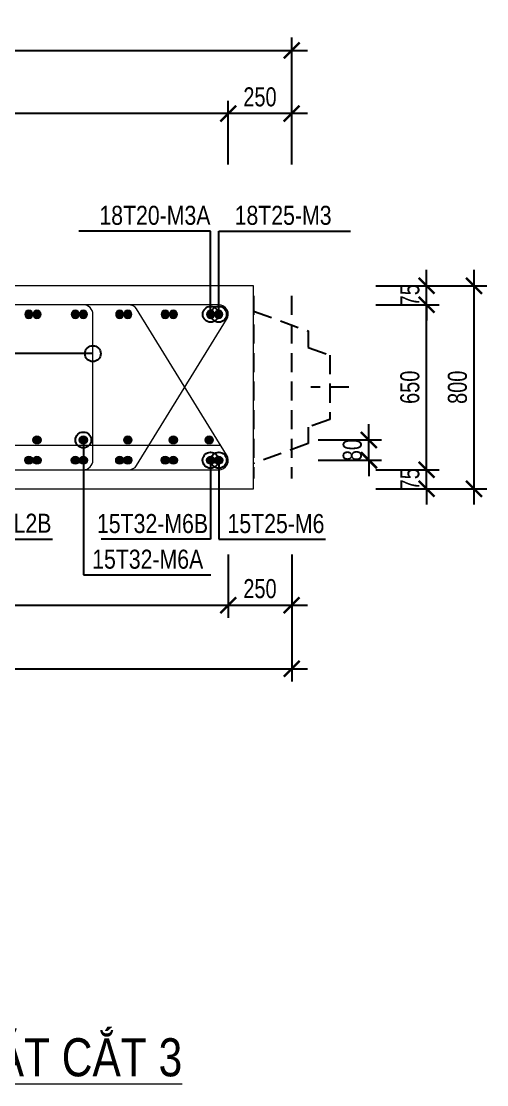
# Model space of a CAD drawing. Header units: millimetres. Extents: x 2611025 to 4139346, y -89870 to 101087.
# Drawn here: x 3075355 to 3082695, y -21289 to -4529 of the extents above; entities that cross this region are included whole.
import ezdxf
from ezdxf.enums import TextEntityAlignment as Align

# ---------------------------------------------------------------- set-up
doc = ezdxf.new("R2010")
doc.units = ezdxf.units.MM
doc.header["$LTSCALE"] = 1200
doc.header["$PDMODE"] = 35
doc.linetypes.add('HIDDEN', pattern=[0.375, 0.25, -0.125])
for name, color, linetype, lineweight in [('BOUND', 3, 'Continuous', 20), ('CWS', 8, 'HIDDEN', 9), ('LEADER', 8, 'Continuous', 9), ('MCT', 6, 'Continuous', 20), ('TEXTEN', 3, 'Continuous', 13), ('TEXTMA', 2, 'Continuous', 13), ('TEXTVN', 2, 'Continuous', 20), ('TIE', 4, 'Continuous', 13)]:
    doc.layers.add(name, color=color, linetype=linetype, lineweight=lineweight)
doc.layers.add('CDC.02.DIM', color=1, linetype='Continuous')
doc.layers.add('CDC.04.HIDDEN', color=8, linetype='HIDDEN')
doc.styles.add('DB_Arial', font='arial.ttf', dxfattribs={"width": 0.8})
doc.styles.add('SMTEXT', font='arial.ttf', dxfattribs={"width": 0.75})
doc.dimstyles.new('BSV25', dxfattribs={"dimtxt": 300, "dimasz": 250, "dimexe": 200, "dimexo": 0, "dimgap": 108, "dimtad": 1, "dimdec": 0, "dimlfac": 0.25, "dimdsep": 46, "dimtxsty": 'SMTEXT', "dimblk": 'ARCHTICK', "dimcen": 100, "dimdle": 250, "dimclrd": 256, "dimclre": 256, "dimclrt": 2, "dimadec": 0, "dimazin": 0, "dimtfac": 1, "dimtdec": 0, "dimtix": 1, "dimtmove": 2, "dimatfit": 3, "dimfxl": 800, "dimfxlon": 1, "dimtolj": 1, "dimtzin": 0, "dimarcsym": 0})

# ---------------------------------------------------------------- blocks, each defined once
blk = doc.blocks.new('cws800')
at = {"layer": 'CDC.04.HIDDEN'}
for p, q in [((-600, 1440), (-600, -1440)), ((0, 1440), (0, -1440))]:
    blk.add_line(p, q, dxfattribs=at)
for points in [[(0, 1200), (-860, 888), (-860, 627), (-1200, 507), (-1200, -507), (-860, -627), (-860, -888), (0, -1200)], [(-1500, 0), (-900, 0)]]:
    blk.add_lwpolyline(points, dxfattribs=at)
blk = doc.blocks.new('_ArchTick')
at = {"color": 0, "linetype": 'ByBlock', "const_width": 0.15}
blk.add_lwpolyline([(-0.5, -0.5), (0.5, 0.5)], dxfattribs=at)
blk = doc.blocks.new('*D390')
at = {"layer": 'CDC.02.DIM', "lineweight": -2, "transparency": 16777216}
for p, q in [((3065059, -5787), (3065059, -4787)), ((3079619, -5787), (3079619, -4787)), ((3064809, -4987), (3079869, -4987))]:
    blk.add_line(p, q, dxfattribs=at)
at = {"layer": 'Defpoints', "color": 0, "transparency": 16777216}
for p in [(3079619, -4987), (3065059, -8697), (3079619, -8857)]:
    blk.add_point(p, dxfattribs=at)
at = {"layer": 'CDC.02.DIM', "lineweight": -2, "transparency": 16777216, "xscale": 250, "yscale": 250, "zscale": 250, "rotation": 180}
blk.add_blockref('_ArchTick', (3065059, -4987), dxfattribs=at)
at = {"layer": 'CDC.02.DIM', "lineweight": -2, "transparency": 16777216, "xscale": 250, "yscale": 250, "zscale": 250}
blk.add_blockref('_ArchTick', (3079619, -4987), dxfattribs=at)
at = {"layer": 'CDC.02.DIM', "color": 2, "transparency": 16777216, "insert": (3072339, -4726), "char_height": 300, "attachment_point": 5, "style": 'SMTEXT'}
blk.add_mtext('\\A1;3640', dxfattribs=at)
blk = doc.blocks.new('*D391')
at = {"layer": 'CDC.02.DIM', "lineweight": -2, "transparency": 16777216}
for p, q in [((3078619, -6784), (3078619, -5784)), ((3079619, -6784), (3079619, -5784)), ((3079869, -5984), (3078369, -5984))]:
    blk.add_line(p, q, dxfattribs=at)
at = {"layer": 'Defpoints', "color": 0, "transparency": 16777216}
for p in [(3078619, -5984), (3078619, -8697), (3079619, -8697)]:
    blk.add_point(p, dxfattribs=at)
at = {"layer": 'CDC.02.DIM', "lineweight": -2, "transparency": 16777216, "xscale": 250, "yscale": 250, "zscale": 250, "rotation": 180}
blk.add_blockref('_ArchTick', (3078619, -5984), dxfattribs=at)
at = {"layer": 'CDC.02.DIM', "lineweight": -2, "transparency": 16777216, "xscale": 250, "yscale": 250, "zscale": 250}
blk.add_blockref('_ArchTick', (3079619, -5984), dxfattribs=at)
at = {"layer": 'CDC.02.DIM', "color": 2, "transparency": 16777216, "insert": (3079119, -5722), "char_height": 300, "attachment_point": 5, "style": 'SMTEXT'}
blk.add_mtext('\\A1;250', dxfattribs=at)
blk = doc.blocks.new('*D392')
at = {"layer": 'CDC.02.DIM', "lineweight": -2, "transparency": 16777216}
for p, q in [((3066144, -6784), (3066144, -5784)), ((3078619, -6784), (3078619, -5784)), ((3078869, -5984), (3065894, -5984))]:
    blk.add_line(p, q, dxfattribs=at)
at = {"layer": 'Defpoints', "color": 0, "transparency": 16777216}
for p in [(3066144, -5984), (3066144, -8697), (3078619, -8697)]:
    blk.add_point(p, dxfattribs=at)
at = {"layer": 'CDC.02.DIM', "lineweight": -2, "transparency": 16777216, "xscale": 250, "yscale": 250, "zscale": 250, "rotation": 180}
blk.add_blockref('_ArchTick', (3066144, -5984), dxfattribs=at)
at = {"layer": 'CDC.02.DIM', "lineweight": -2, "transparency": 16777216, "xscale": 250, "yscale": 250, "zscale": 250}
blk.add_blockref('_ArchTick', (3078619, -5984), dxfattribs=at)
at = {"layer": 'CDC.02.DIM', "color": 2, "transparency": 16777216, "insert": (3072381, -5722), "char_height": 300, "attachment_point": 5, "style": 'SMTEXT'}
blk.add_mtext('\\A1;3119', dxfattribs=at)
blk = doc.blocks.new('*D395')
at = {"layer": 'CDC.02.DIM', "lineweight": -2, "transparency": 16777216}
for p, q in [((3068501, -12933), (3068501, -13933)), ((3078619, -12933), (3078619, -13933)), ((3068251, -13733), (3078869, -13733))]:
    blk.add_line(p, q, dxfattribs=at)
at = {"layer": 'Defpoints', "color": 0, "transparency": 16777216}
for p in [(3068501, -11897), (3078619, -11897), (3078619, -13733)]:
    blk.add_point(p, dxfattribs=at)
at = {"layer": 'CDC.02.DIM', "lineweight": -2, "transparency": 16777216, "xscale": 250, "yscale": 250, "zscale": 250, "rotation": 180}
blk.add_blockref('_ArchTick', (3068501, -13733), dxfattribs=at)
at = {"layer": 'CDC.02.DIM', "lineweight": -2, "transparency": 16777216, "xscale": 250, "yscale": 250, "zscale": 250}
blk.add_blockref('_ArchTick', (3078619, -13733), dxfattribs=at)
at = {"layer": 'CDC.02.DIM', "color": 2, "transparency": 16777216, "insert": (3073560, -13472), "char_height": 300, "attachment_point": 5, "style": 'SMTEXT'}
blk.add_mtext('\\A1;2529', dxfattribs=at)
blk = doc.blocks.new('*D396')
at = {"layer": 'CDC.02.DIM', "lineweight": -2, "transparency": 16777216}
for p, q in [((3068259, -13933), (3068259, -14933)), ((3079619, -13933), (3079619, -14933)), ((3068009, -14733), (3079869, -14733))]:
    blk.add_line(p, q, dxfattribs=at)
at = {"layer": 'Defpoints', "color": 0, "transparency": 16777216}
for p in [(3068259, -11897), (3079619, -11897), (3079619, -14733)]:
    blk.add_point(p, dxfattribs=at)
at = {"layer": 'CDC.02.DIM', "lineweight": -2, "transparency": 16777216, "xscale": 250, "yscale": 250, "zscale": 250, "rotation": 180}
blk.add_blockref('_ArchTick', (3068259, -14733), dxfattribs=at)
at = {"layer": 'CDC.02.DIM', "lineweight": -2, "transparency": 16777216, "xscale": 250, "yscale": 250, "zscale": 250}
blk.add_blockref('_ArchTick', (3079619, -14733), dxfattribs=at)
at = {"layer": 'CDC.02.DIM', "color": 2, "transparency": 16777216, "insert": (3073939, -14472), "char_height": 300, "attachment_point": 5, "style": 'SMTEXT'}
blk.add_mtext('\\A1;2840', dxfattribs=at)
blk = doc.blocks.new('*D397')
at = {"layer": 'CDC.02.DIM', "lineweight": -2, "transparency": 16777216}
for p, q in [((3078619, -12933), (3078619, -13933)), ((3079619, -12933), (3079619, -13933)), ((3078369, -13733), (3079869, -13733))]:
    blk.add_line(p, q, dxfattribs=at)
at = {"layer": 'Defpoints', "color": 0, "transparency": 16777216}
for p in [(3078619, -11897), (3079619, -11897), (3079619, -13733)]:
    blk.add_point(p, dxfattribs=at)
at = {"layer": 'CDC.02.DIM', "lineweight": -2, "transparency": 16777216, "xscale": 250, "yscale": 250, "zscale": 250, "rotation": 180}
blk.add_blockref('_ArchTick', (3078619, -13733), dxfattribs=at)
at = {"layer": 'CDC.02.DIM', "lineweight": -2, "transparency": 16777216, "xscale": 250, "yscale": 250, "zscale": 250}
blk.add_blockref('_ArchTick', (3079619, -13733), dxfattribs=at)
at = {"layer": 'CDC.02.DIM', "color": 2, "transparency": 16777216, "insert": (3079119, -13472), "char_height": 300, "attachment_point": 5, "style": 'SMTEXT'}
blk.add_mtext('\\A1;250', dxfattribs=at)
blk = doc.blocks.new('mct1')
at = {"lineweight": 9}
h = blk.add_hatch(color=256, dxfattribs=at)
h.dxf.hatch_style = 1
h.paths.add_polyline_path([(-16, 0, 1), (16, 0, 1)])
blk.add_circle((0, 0), 16, dxfattribs=at)
blk = doc.blocks.new('*D484')
at = {"layer": 'CDC.02.DIM', "lineweight": -2, "transparency": 16777216}
for p, q in [((3082495, -12147), (3082495, -8447)), ((3081695, -8697), (3082695, -8697)), ((3081695, -11897), (3082695, -11897))]:
    blk.add_line(p, q, dxfattribs=at)
at = {"layer": 'Defpoints', "color": 0, "transparency": 16777216}
for p in [(3079019, -8697), (3082495, -8697), (3079019, -11897)]:
    blk.add_point(p, dxfattribs=at)
at = {"layer": 'CDC.02.DIM', "lineweight": -2, "transparency": 16777216, "xscale": 250, "yscale": 250, "zscale": 250}
for p, rotation in [((3082495, -8697), 90), ((3082495, -11897), 270)]:
    blk.add_blockref('_ArchTick', p, dxfattribs=dict(at, rotation=rotation))
at = {"layer": 'CDC.02.DIM', "color": 2, "transparency": 16777216, "insert": (3082234, -10297), "char_height": 300, "attachment_point": 5, "rotation": 90, "style": 'SMTEXT'}
blk.add_mtext('\\A1;800', dxfattribs=at)
blk = doc.blocks.new('*D485')
at = {"layer": 'CDC.02.DIM', "lineweight": -2, "transparency": 16777216}
for p, q in [((3081745, -11597), (3081745, -11347)), ((3080945, -11597), (3081945, -11597)), ((3081745, -11897), (3081745, -11597)), ((3080945, -11897), (3081945, -11897)), ((3081745, -11897), (3081745, -12147))]:
    blk.add_line(p, q, dxfattribs=at)
at = {"layer": 'Defpoints', "color": 0, "transparency": 16777216}
for p in [(3079019, -11597), (3081745, -11597), (3079019, -11897)]:
    blk.add_point(p, dxfattribs=at)
at = {"layer": 'CDC.02.DIM', "lineweight": -2, "transparency": 16777216, "xscale": 250, "yscale": 250, "zscale": 250}
for p, rotation in [((3081745, -11597), 270), ((3081745, -11897), 90)]:
    blk.add_blockref('_ArchTick', p, dxfattribs=dict(at, rotation=rotation))
at = {"layer": 'CDC.02.DIM', "color": 2, "transparency": 16777216, "insert": (3081484, -11747), "char_height": 300, "attachment_point": 5, "rotation": 90, "style": 'SMTEXT'}
blk.add_mtext('\\A1;75', dxfattribs=at)
blk = doc.blocks.new('*D486')
at = {"layer": 'CDC.02.DIM', "lineweight": -2, "transparency": 16777216}
for p, q in [((3081745, -11847), (3081745, -8747)), ((3080945, -8997), (3081945, -8997)), ((3080945, -11597), (3081945, -11597))]:
    blk.add_line(p, q, dxfattribs=at)
at = {"layer": 'Defpoints', "color": 0, "transparency": 16777216}
for p in [(3079019, -8997), (3081745, -8997), (3079019, -11597)]:
    blk.add_point(p, dxfattribs=at)
at = {"layer": 'CDC.02.DIM', "lineweight": -2, "transparency": 16777216, "xscale": 250, "yscale": 250, "zscale": 250}
for p, rotation in [((3081745, -8997), 90), ((3081745, -11597), 270)]:
    blk.add_blockref('_ArchTick', p, dxfattribs=dict(at, rotation=rotation))
at = {"layer": 'CDC.02.DIM', "color": 2, "transparency": 16777216, "insert": (3081484, -10297), "char_height": 300, "attachment_point": 5, "rotation": 90, "style": 'SMTEXT'}
blk.add_mtext('\\A1;650', dxfattribs=at)
blk = doc.blocks.new('*D487')
at = {"layer": 'CDC.02.DIM', "lineweight": -2, "transparency": 16777216}
for p, q in [((3081745, -8697), (3081745, -8447)), ((3080945, -8697), (3081945, -8697)), ((3081745, -8997), (3081745, -8697)), ((3080945, -8997), (3081945, -8997)), ((3081745, -8997), (3081745, -9247))]:
    blk.add_line(p, q, dxfattribs=at)
at = {"layer": 'Defpoints', "color": 0, "transparency": 16777216}
for p in [(3079019, -8697), (3081745, -8697), (3079019, -8997)]:
    blk.add_point(p, dxfattribs=at)
at = {"layer": 'CDC.02.DIM', "lineweight": -2, "transparency": 16777216, "xscale": 250, "yscale": 250, "zscale": 250}
for p, rotation in [((3081745, -8697), 270), ((3081745, -8997), 90)]:
    blk.add_blockref('_ArchTick', p, dxfattribs=dict(at, rotation=rotation))
at = {"layer": 'CDC.02.DIM', "color": 2, "transparency": 16777216, "insert": (3081484, -8847), "char_height": 300, "attachment_point": 5, "rotation": 90, "style": 'SMTEXT'}
blk.add_mtext('\\A1;75', dxfattribs=at)
blk = doc.blocks.new('*D492')
at = {"layer": 'CDC.02.DIM', "lineweight": -2, "transparency": 16777216}
for p, q in [((3080837, -11127), (3080837, -10877)), ((3080037, -11127), (3081037, -11127)), ((3080837, -11447), (3080837, -11127)), ((3080037, -11447), (3081037, -11447)), ((3080837, -11447), (3080837, -11697))]:
    blk.add_line(p, q, dxfattribs=at)
at = {"layer": 'Defpoints', "color": 0, "transparency": 16777216}
for p in [(3078319, -11127), (3080837, -11127), (3078469, -11447)]:
    blk.add_point(p, dxfattribs=at)
at = {"layer": 'CDC.02.DIM', "lineweight": -2, "transparency": 16777216, "xscale": 250, "yscale": 250, "zscale": 250}
for p, rotation in [((3080837, -11127), 270), ((3080837, -11447), 90)]:
    blk.add_blockref('_ArchTick', p, dxfattribs=dict(at, rotation=rotation))
at = {"layer": 'CDC.02.DIM', "color": 2, "transparency": 16777216, "insert": (3080576, -11287), "char_height": 300, "attachment_point": 5, "rotation": 90, "style": 'SMTEXT'}
blk.add_mtext('\\A1;80', dxfattribs=at)

msp = doc.modelspace()

# ---------------------------------------------------------------- linework, layer by layer
at = {"layer": 'BOUND'}
msp.add_lwpolyline([(3079018.8, -11897), (3079018.8, -8697), (3065058.9, -8697), (3065058.9, -19896.1), (3068258.9, -19896.1), (3068258.9, -11897)], close=True, dxfattribs=at)
at = {"layer": 'TIE'}
msp.add_line((3068134.6, -11207), (3078496.7, -11207), dxfattribs=at)
for points in [[(3076606, -11597), (3077048.6, -11597, 0.2482328), (3077172.6, -11531.3), (3078592.8, -9231.3, 0.6022653), (3078468.8, -8997), (3066286.7, -8997, 0.6681786), (3066180.6, -9253), (3068480.6, -11553, 0.1989124), (3068586.7, -11597), (3078468.8, -11597, 0.6022653), (3078592.8, -11362.6), (3077172.6, -9062.6, 0.2482328), (3077048.6, -8997), (3076606, -8997)], [(3075884.4, -11597), (3076334.4, -11597, 0.4142136), (3076484.4, -11447), (3076484.4, -9147, 0.4142136), (3076334.4, -8997), (3075884.4, -8997)]]:
    msp.add_lwpolyline(points, format="xyb", dxfattribs=at)

# ---------------------------------------------------------------- block references
at = {"layer": 'CWS', "xscale": -1, "rotation": 359.9999999999849}
msp.add_blockref('cws800', (3079018.8, -10297), dxfattribs=at)
at = {"layer": 'MCT', "yscale": 4, "zscale": 4}
for p, xscale, rotation in [((3075474.4, -9147), -4, 315.6159190641255), ((3075602.4, -9147), -4, 315.6159190641255), ((3076206.4, -9147), -4, 315.6159190641255), ((3076334.4, -9147), -4, 315.6159190641255), ((3076907.6, -9147), -4, 315.6159190641255), ((3077035.6, -9147), -4, 315.6159190641255), ((3077624.2, -9147), -4, 315.6159190641255), ((3077752.2, -9147), -4, 315.6159190641255), ((3078340.8, -9147), -4, 315.6159190641255), ((3078468.8, -9147), -4, 315.6159190641255), ((3075602.4, -11127), 4, 224.3840809358744), ((3076334.4, -11127), 4, 224.3840809358744), ((3077035.6, -11127), 4, 224.3840809358744), ((3077752.2, -11127), 4, 224.3840809358744), ((3078318.8, -11127), 4, 224.3840809358744), ((3075474.4, -11447), 4, 224.3840809358744), ((3075602.4, -11447), 4, 224.3840809358744), ((3076206.4, -11447), 4, 224.3840809358744), ((3076334.4, -11447), 4, 224.3840809358744), ((3076907.6, -11447), 4, 224.3840809358744), ((3077035.6, -11447), 4, 224.3840809358744), ((3077624.2, -11447), 4, 224.3840809358744), ((3077752.2, -11447), 4, 224.3840809358744), ((3078340.8, -11447), 4, 224.3840809358744), ((3078468.8, -11447), 4, 224.3840809358744)]:
    msp.add_blockref('mct1', p, dxfattribs=dict(at, xscale=xscale, rotation=rotation))

# ---------------------------------------------------------------- texts
at = {"layer": 'TEXTEN', "style": 'DB_Arial', "width": 0.8}
msp.add_text('T12-L2B', height=300, dxfattribs=at).set_placement((3075830.5, -12589.3), align=Align.RIGHT)
at = {"layer": 'TEXTMA', "style": 'DB_Arial', "width": 0.8}
for s, p in [('18T20-M3A', (3076586.7, -7736.9)), ('18T25-M3', (3078719.8, -7736.9)), ('15T32-M6B', (3076548.9, -12594.6)), ('15T25-M6', (3078607.4, -12594.6)), ('15T32-M6A', (3076473.1, -13156.3))]:
    msp.add_text(s, height=300, dxfattribs=at).set_placement(p)
at = {"layer": 'TEXTVN', "lineweight": 20, "style": 'DB_Arial', "width": 0.8}
msp.add_text('%%USECTION 3: MẶT CẮT 3', height=600, dxfattribs=at).set_placement((3077893.6, -21156.6, 0), align=Align.RIGHT)

# ---------------------------------------------------------------- dimensions: what is measured, and where the dimension line sits
at = {"layer": 'CDC.02.DIM'}
for base, p1, p2, picture, middle in [((3079618.8, -4986.8), (3065058.9, -8697), (3079618.8, -8856.7), '*D390', (3072338.8, -4725.6)), ((3066143.7, -5983.6), (3078618.8, -8697), (3066143.7, -8697), '*D392', (3072381.2, -5722.3)), ((3078618.8, -5983.6), (3079618.8, -8697), (3078618.8, -8697), '*D391', (3079118.8, -5722.4)), ((3079618.8, -14733.3), (3068258.9, -11897), (3079618.8, -11897), '*D396', (3073938.8, -14472.1)), ((3078618.8, -13733.3), (3068501.4, -11897), (3078618.8, -11897), '*D395', (3073560.1, -13472.1)), ((3079618.8, -13733.3), (3078618.8, -11897), (3079618.8, -11897), '*D397', (3079118.8, -13472.1))]:
    dim = msp.add_linear_dim(base=base, p1=p1, p2=p2, dimstyle='BSV25', dxfattribs=at)
    dim.commit()
    dim.dimension.update_dxf_attribs({"geometry": picture, "text_midpoint": middle})
for base, p1, p2, picture, middle in [((3082495, -8697), (3079018.8, -11897), (3079018.8, -8697), '*D484', (3082233.9, -10297)), ((3081745, -8697), (3079018.8, -8997), (3079018.8, -8697), '*D487', (3081484.5, -8847)), ((3081745, -8997), (3079018.8, -11597), (3079018.8, -8997), '*D486', (3081483.9, -10297)), ((3080836.9, -11127), (3078468.8, -11447), (3078318.8, -11127), '*D492', (3080575.7, -11287)), ((3081745, -11597), (3079018.8, -11897), (3079018.8, -11597), '*D485', (3081484.5, -11747))]:
    dim = msp.add_linear_dim(base=base, p1=p1, p2=p2, angle=90, dimstyle='BSV25', dxfattribs=at)
    dim.commit()
    dim.dimension.update_dxf_attribs({"geometry": picture, "text_midpoint": middle})

# ---------------------------------------------------------------- leaders
at = {"layer": 'LEADER'}
for points in [[(3076484.4, -9766.9), (3071990.9, -9766.9), (3071990.9, -7836.9), (3070305.7, -7836.9)], [(3078340.8, -9147), (3078340.8, -7836.9), (3076261.1, -7836.9)], [(3078468.8, -9147), (3078468.8, -7836.9), (3080548.4, -7836.9)], [(3076334.4, -11127), (3076334.4, -13251), (3078343, -13251)], [(3078340.1, -11447), (3078340.1, -12689.3), (3076615.1, -12689.3)], [(3078468.8, -11447), (3078468.8, -12689.3), (3080151, -12689.3)], [(3074147.1, -11597), (3074147.1, -12689.3), (3075845.4, -12689.3)]]:
    msp.add_leader(points, dimstyle='BSV25', override={"dimldrblk": 'Origin'}, dxfattribs=at)

doc.saveas('drawing.dxf')
